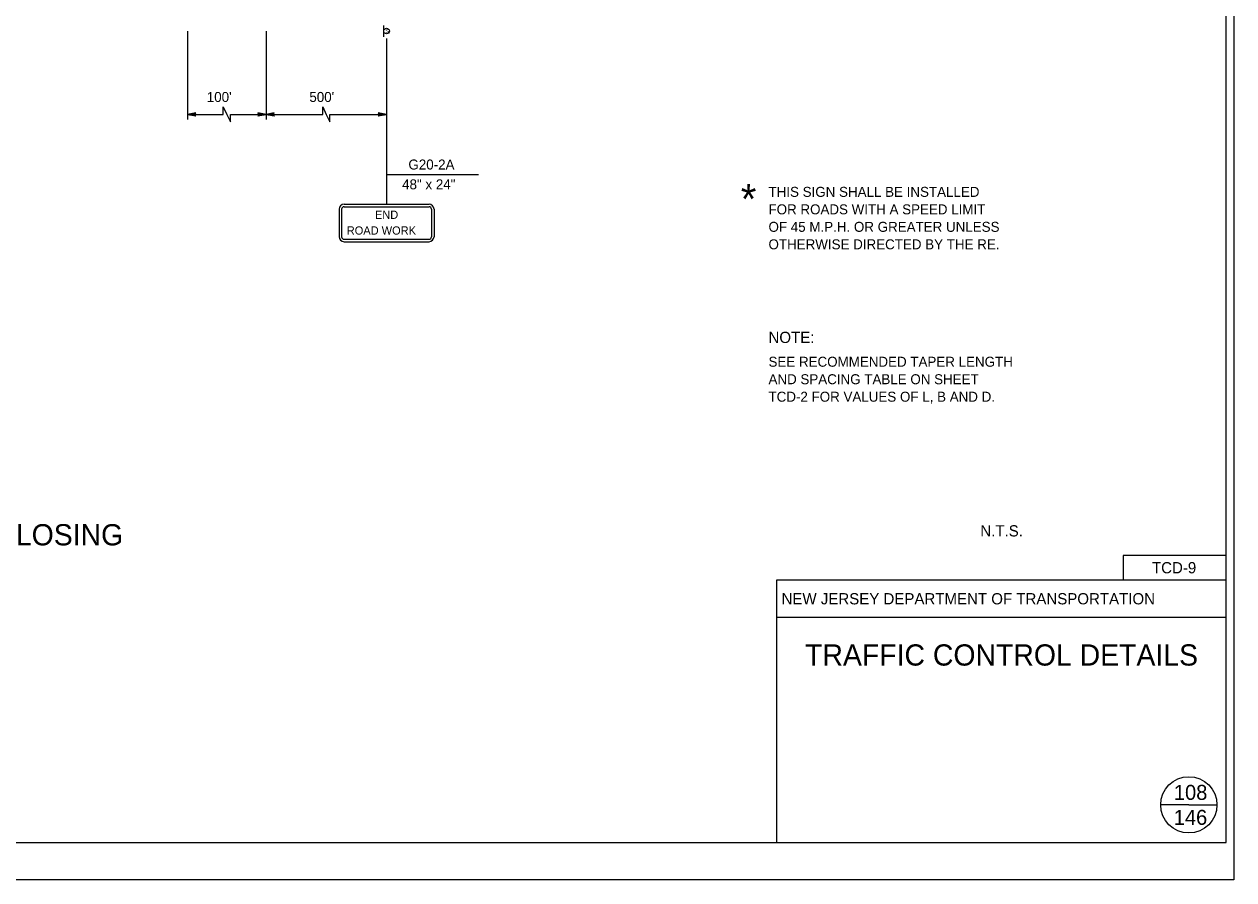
# Model space of a CAD drawing. Extents: x 499945 to 500993, y 499985 to 500645.
# Drawn here: x 500508.9 to 500993, y 499985 to 500327.5 of the extents above; entities that cross this region are included whole.
import ezdxf

# ---------------------------------------------------------------- set-up
doc = ezdxf.new("R2010")
doc.units = 0
for name, color, linetype in [('1', 7, 'Continuous'), ('24', 7, 'Continuous'), ('39', 7, 'Continuous'), ('41', 7, 'Continuous'), ('5', 7, 'Continuous'), ('56', 7, 'Continuous'), ('60', 7, 'Continuous'), ('63', 7, 'Continuous')]:
    doc.layers.add(name, color=color, linetype=linetype)

msp = doc.modelspace()

# ---------------------------------------------------------------- linework, layer by layer
at = {"layer": '1'}
for p, q in [((500990, 500000), (500990, 500630)), ((500574.3, 500324.73), (500574.3, 500289.39)), ((500605.72, 500324.73), (500605.72, 500289.39)), ((500653.95, 500321.79), (500653.95, 500255.41)), ((500588.57, 500291.39), (500588.57, 500294.38)), ((500588.57, 500294.38), (500590.01, 500291.39)), ((500628.4, 500291.39), (500628.4, 500294.38)), ((500628.4, 500294.38), (500629.84, 500291.39)), ((500574.3, 500291.39), (500588.57, 500291.39)), ((500590.01, 500291.39), (500591.45, 500288.39)), ((500591.45, 500291.39), (500605.72, 500291.39)), ((500591.45, 500288.39), (500591.45, 500291.39)), ((500605.72, 500291.39), (500628.4, 500291.39)), ((500629.84, 500291.39), (500631.28, 500288.39)), ((500631.28, 500291.39), (500653.95, 500291.39)), ((500631.28, 500288.39), (500631.28, 500291.39)), ((500653.95, 500267.35), (500690.72, 500267.35)), ((500990, 500114.84), (500948.66, 500114.84)), ((500948.66, 500114.84), (500948.66, 500105)), ((500990, 500105), (500810, 500105)), ((500810, 500105), (500810, 500000)), ((500990, 500090), (500810, 500090)), ((500975, 500015), (500963.75, 500015)), ((500975, 500015), (500986.25, 500015)), ((500000, 500000), (500990, 500000)), ((500993, 499985), (499944.83, 499985))]:
    msp.add_line(p, q, dxfattribs=at)
msp.add_circle((500975, 500015), 11.25, dxfattribs=at)
at = {"layer": '24'}
for points in [[(500574.3, 500291.39), (500577.63, 500290.8), (500576.83, 500291.39), (500577.61, 500291.97), (500574.3, 500291.39), (500574.52, 500291.39), (500577.53, 500290.84), (500576.77, 500291.39), (500577.48, 500291.92), (500574.64, 500291.4), (500574.75, 500291.39), (500577.33, 500290.93), (500576.75, 500291.39), (500577.35, 500291.85), (500574.8, 500291.39), (500574.92, 500291.4), (500577.17, 500291), (500576.73, 500291.39), (500577.18, 500291.79), (500575.24, 500291.4), (500575.42, 500291.4), (500577, 500291.08), (500576.69, 500291.38), (500577.03, 500291.71), (500575.46, 500291.39), (500575.64, 500291.38), (500576.82, 500291.17), (500576.59, 500291.4), (500576.84, 500291.63), (500575.8, 500291.39), (500575.97, 500291.37), (500576.68, 500291.23), (500576.56, 500291.39), (500576.75, 500291.57), (500576.05, 500291.39), (500576.52, 500291.28), (500576.45, 500291.4), (500576.65, 500291.53), (500576.17, 500291.4), (500576.47, 500291.33), (500576.35, 500291.43), (500576.49, 500291.49), (500576.35, 500291.39), (500576.42, 500291.38)], [(500605.72, 500291.39), (500602.4, 500291.97), (500603.19, 500291.39), (500602.42, 500290.81), (500605.72, 500291.39), (500605.5, 500291.38), (500602.49, 500291.93), (500603.26, 500291.38), (500602.55, 500290.85), (500605.38, 500291.37), (500605.27, 500291.39), (500602.69, 500291.85), (500603.27, 500291.38), (500602.68, 500290.93), (500605.22, 500291.39), (500605.11, 500291.37), (500602.86, 500291.78), (500603.3, 500291.39), (500602.85, 500290.98), (500604.79, 500291.37), (500604.6, 500291.37), (500603.02, 500291.69), (500603.33, 500291.4), (500603, 500291.07), (500604.57, 500291.39), (500604.39, 500291.4), (500603.21, 500291.6), (500603.43, 500291.37), (500603.19, 500291.14), (500604.23, 500291.39), (500604.06, 500291.4), (500603.35, 500291.54), (500603.47, 500291.38), (500603.27, 500291.2), (500603.97, 500291.39), (500603.51, 500291.5), (500603.58, 500291.37), (500603.37, 500291.24), (500603.86, 500291.37), (500603.55, 500291.45), (500603.68, 500291.35), (500603.53, 500291.29), (500603.68, 500291.38), (500603.6, 500291.4)], [(500605.72, 500291.39), (500609.05, 500290.8), (500608.25, 500291.39), (500609.03, 500291.97), (500605.72, 500291.39), (500605.94, 500291.39), (500608.95, 500290.84), (500608.19, 500291.39), (500608.9, 500291.92), (500606.06, 500291.4), (500606.17, 500291.39), (500608.75, 500290.93), (500608.17, 500291.39), (500608.77, 500291.85), (500606.22, 500291.39), (500606.33, 500291.4), (500608.59, 500291), (500608.15, 500291.39), (500608.6, 500291.79), (500606.66, 500291.4), (500606.84, 500291.4), (500608.42, 500291.08), (500608.11, 500291.38), (500608.44, 500291.71), (500606.88, 500291.39), (500607.05, 500291.38), (500608.24, 500291.17), (500608.01, 500291.4), (500608.26, 500291.63), (500607.22, 500291.39), (500607.38, 500291.37), (500608.1, 500291.23), (500607.98, 500291.39), (500608.17, 500291.57), (500607.47, 500291.39), (500607.94, 500291.28), (500607.87, 500291.4), (500608.07, 500291.53), (500607.59, 500291.4), (500607.89, 500291.33), (500607.77, 500291.43), (500607.91, 500291.49), (500607.77, 500291.39), (500607.84, 500291.38)], [(500653.95, 500291.39), (500650.63, 500291.97), (500651.42, 500291.39), (500650.65, 500290.81), (500653.95, 500291.39), (500653.73, 500291.38), (500650.72, 500291.93), (500651.49, 500291.38), (500650.78, 500290.85), (500653.62, 500291.37), (500653.5, 500291.39), (500650.93, 500291.85), (500651.5, 500291.38), (500650.91, 500290.93), (500653.45, 500291.39), (500653.34, 500291.37), (500651.09, 500291.78), (500651.53, 500291.39), (500651.08, 500290.98), (500653.02, 500291.37), (500652.83, 500291.37), (500651.26, 500291.69), (500651.56, 500291.4), (500651.23, 500291.07), (500652.8, 500291.39), (500652.62, 500291.4), (500651.44, 500291.6), (500651.67, 500291.37), (500651.42, 500291.14), (500652.46, 500291.39), (500652.29, 500291.4), (500651.58, 500291.54), (500651.7, 500291.38), (500651.5, 500291.2), (500652.21, 500291.39), (500651.74, 500291.5), (500651.81, 500291.37), (500651.6, 500291.24), (500652.09, 500291.37), (500651.78, 500291.45), (500651.91, 500291.35), (500651.77, 500291.29), (500651.91, 500291.38), (500651.84, 500291.4)]]:
    msp.add_lwpolyline(points, dxfattribs=at)
at = {"layer": '41'}
msp.add_line((500969.33, 500109.92), (500969.33, 500109.92), dxfattribs=at)
msp.add_lwpolyline([(499944.83, 500645), (500993, 500645), (500993, 499985), (499944.83, 499985)], close=True, dxfattribs=at)
at = {"layer": '56'}
for p, q in [((500652.83, 500322.48), (500652.83, 500326.98)), ((500636.97, 500255.41), (500670.94, 500255.41)), ((500636.97, 500254.42), (500670.94, 500254.42)), ((500634.97, 500253.42), (500634.97, 500242.42)), ((500635.97, 500253.42), (500635.97, 500242.42)), ((500671.94, 500253.42), (500671.94, 500242.42)), ((500672.94, 500253.42), (500672.94, 500242.42)), ((500636.97, 500241.42), (500670.94, 500241.42)), ((500636.97, 500240.43), (500670.94, 500240.43))]:
    msp.add_line(p, q, dxfattribs=at)
msp.add_circle((500653.95, 500324.73), 1.12, dxfattribs=at)
for centre, radius, start, end in [((500636.97, 500253.42), 2, 90, 180), ((500636.97, 500253.42), 0.999, 90, 180), ((500670.94, 500253.42), 2, 0, 90), ((500670.94, 500253.42), 0.999, 0, 90), ((500636.97, 500242.42), 2, 180, 270), ((500636.97, 500242.42), 0.999, 180, 270), ((500670.94, 500242.42), 2, 270, 0), ((500670.94, 500242.42), 0.999, 270, 0)]:
    msp.add_arc(centre, radius, start, end, dxfattribs=at)
at = {"layer": '60'}
for p, q in [((500653.95, 500255.41), (500653.95, 500255.41)), ((500653.95, 500240.43), (500653.95, 500240.43))]:
    msp.add_line(p, q, dxfattribs=at)
msp.add_circle((500653.95, 500324.73), 1.12, dxfattribs=at)

# ---------------------------------------------------------------- texts
at = {"layer": '1'}
for s, height, p in [("100' ", 4, (500582.01, 500296.35)), ("500'", 4, (500623.06, 500296.35)), ('G20-2A', 4, (500662.7, 500269.31)), ('48" x 24"', 4, (500660.18, 500261.38)), ('*', 11.99, (500795.7, 500251.54)), ('THIS SIGN SHALL BE INSTALLED', 4, (500806.8, 500258.37)), ('FOR ROADS WITH A SPEED LIMIT', 4, (500806.8, 500251.37)), ('OF 45 M.P.H. OR GREATER UNLESS ', 4, (500806.8, 500244.37)), ('OTHERWISE DIRECTED BY THE RE.', 4, (500806.8, 500237.37)), ('N.T.S.', 4.5, (500891.56, 500122.44)), ('TCD-9', 4.5, (500960.25, 500107.67)), ('NEW JERSEY DEPARTMENT OF TRANSPORTATION', 4.5, (500812.02, 500095.25)), ('TRAFFIC CONTROL DETAILS', 8.5, (500821.44, 500070.75)), ('146', 6, (500968.97, 500007))]:
    msp.add_text(s, height=height, dxfattribs=at).set_placement(p)
at = {"layer": '39'}
for s, p in [('END', (500649.3, 500249.56)), ('ROAD WORK', (500638.03, 500243.26))]:
    msp.add_text(s, height=3.3, dxfattribs=at).set_placement(p)
at = {"layer": '5'}
for s, height, p in [('NOTE:', 4.5, (500806.8, 500199.87)), ('SEE RECOMMENDED TAPER LENGTH', 4, (500806.8, 500190.37)), ('AND SPACING TABLE ON SHEET', 4, (500806.8, 500183.37)), ('TCD-2 FOR VALUES OF L, B AND D.', 4, (500806.8, 500176.37)), ('4 LANES, UNDIVIDED, LEFT LANE CLOSING', 8.5, (500311.7, 500118.86))]:
    msp.add_text(s, height=height, dxfattribs=at).set_placement(p)
at = {"layer": '56'}
msp.add_text('S', height=1.5, dxfattribs=at).set_placement((500653.49, 500323.98))
at = {"layer": '63'}
msp.add_text('108', height=6, dxfattribs=at).set_placement((500969.02, 500017))

doc.saveas('drawing.dxf')
